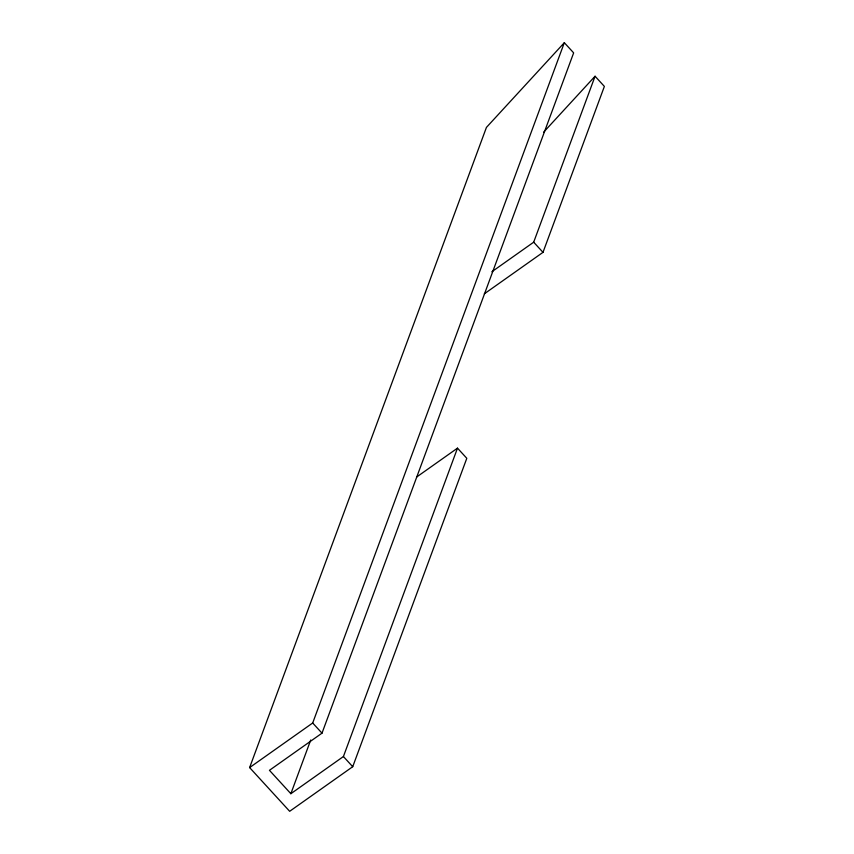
<?xml version="1.0" encoding="UTF-8"?>
<svg xmlns="http://www.w3.org/2000/svg" width="854" height="854" viewBox="0 0 854 854"><rect width="100%" height="100%" fill="white"/><g stroke="black" fill="none" stroke-linecap="round" stroke-linejoin="round"><path stroke-width="1.28" d="M249.624 767.586L486.438 127.406L564.334 42.7L573.653 52.863L322.001 733.159L269.448 770.319L290.862 793.708L343.415 756.537L457.498 448.147L466.807 458.31L352.723 766.711L289.666 811.3L249.624 767.586L312.692 722.996L564.334 42.7M290.862 793.708L310.717 740.012M491.851 271.764L533.686 242.184L595.067 76.241L604.376 86.414L542.995 252.346L484.282 293.861M543.667 132.135L595.067 76.241M416.741 476.959L457.498 448.147M533.686 242.184L542.995 252.346M312.692 722.996L322.001 733.159M343.415 756.537L352.723 766.711"/></g></svg>
